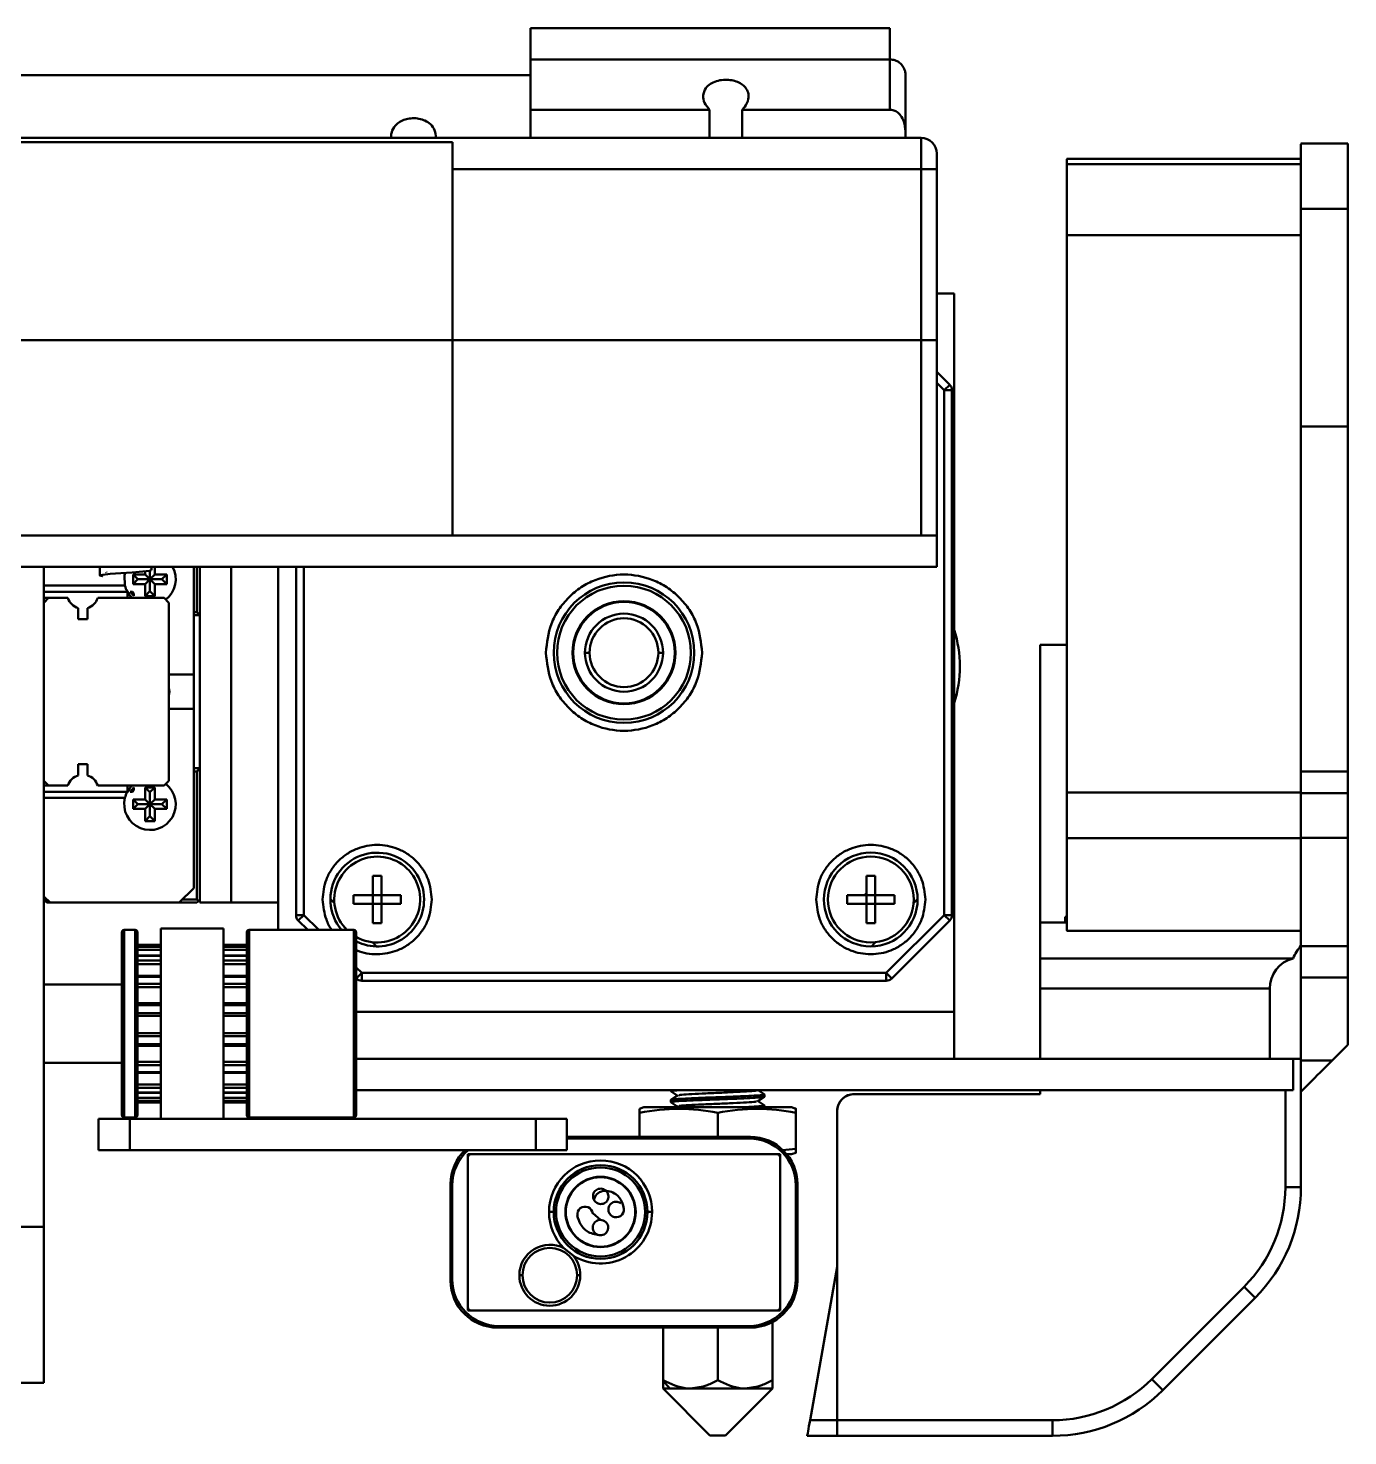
# Model space of a CAD drawing. Header units: millimetres. Extents: x -1615 to 4166, y 5 to 3174.
# Drawn here: x 4075.4 to 4159.9, y 1947.2 to 2037.3 of the extents above; entities that cross this region are included whole.
import ezdxf

# ---------------------------------------------------------------- set-up
doc = ezdxf.new("R2010")
doc.units = ezdxf.units.MM
doc.header["$LTSCALE"] = 0.25
doc.layers.add('Net dam', color=7, linetype='Continuous', lineweight=50)

msp = doc.modelspace()

# ---------------------------------------------------------------- linework, layer by layer
at = {"layer": 'Net dam'}
for p, q in [((4107.604, 2037.329), (4130.604, 2037.329)), ((4107.604, 2037.329), (4107.604, 2035.329)), ((4130.604, 2037.329), (4130.604, 2035.329)), ((4107.604, 2035.329), (4107.604, 2032.11)), ((4130.604, 2035.329), (4107.604, 2035.329)), ((4130.604, 2032.11), (4130.604, 2035.329)), ((4058.604, 2034.326), (4107.604, 2034.326)), ((4131.604, 2034.329), (4131.604, 2030.724)), ((4119.054, 2032.11), (4107.604, 2032.11)), ((4107.604, 2032.11), (4107.604, 2030.306)), ((4119.054, 2030.306), (4119.054, 2032.11)), ((4121.154, 2032.11), (4121.154, 2030.306)), ((4130.604, 2032.11), (4121.154, 2032.11)), ((4033.604, 2030.306), (4132.604, 2030.306)), ((4131.604, 2030.724), (4131.604, 2030.306)), ((4132.604, 2028.306), (4132.604, 2030.306)), ((4102.604, 2030.038), (4063.604, 2030.038)), ((4102.604, 2028.306), (4102.604, 2030.038)), ((4133.604, 2029.306), (4133.604, 2028.306)), ((4159.924, 2029.954), (4156.924, 2029.954)), ((4132.604, 2028.306), (4102.604, 2028.306)), ((4102.604, 2017.354), (4102.604, 2028.306)), ((4132.604, 2017.354), (4132.604, 2028.306)), ((4132.604, 2028.306), (4133.604, 2028.306)), ((4133.604, 2028.306), (4133.604, 2017.354)), ((4156.924, 2028.954), (4141.924, 2028.954)), ((4156.926, 2028.624), (4141.926, 2028.624)), ((4141.924, 2026.007), (4141.925, 2026.007)), ((4156.926, 2025.755), (4159.925, 2025.755)), ((4159.925, 2011.833), (4159.925, 2025.755)), ((4156.926, 2024.075), (4141.926, 2024.075)), ((4133.604, 2020.354), (4134.73, 2020.354)), ((4134.73, 2020.354), (4134.73, 1974.354)), ((4102.604, 2017.354), (4063.604, 2017.354)), ((4102.604, 2017.354), (4132.604, 2017.354)), ((4102.604, 2004.854), (4102.604, 2017.354)), ((4132.604, 2017.354), (4133.604, 2017.354)), ((4132.604, 2004.854), (4132.604, 2017.354)), ((4133.604, 2017.354), (4133.604, 2004.854)), ((4134.433, 2014.5), (4133.604, 2015.33)), ((4134.08, 2014.147), (4133.604, 2014.623)), ((4134.08, 2014.147), (4134.433, 2014.5)), ((4134.58, 2014.147), (4134.08, 2014.147)), ((4134.08, 1980.561), (4134.08, 2014.147)), ((4134.58, 1980.561), (4134.58, 2014.147)), ((4156.927, 2011.833), (4159.925, 2011.833)), ((4063.604, 2004.854), (4102.604, 2004.854)), ((4132.604, 2004.854), (4102.604, 2004.854)), ((4133.604, 2004.854), (4132.604, 2004.854)), ((4133.604, 2002.854), (4133.604, 2004.854)), ((4141.924, 2003.754), (4141.924, 1998.754)), ((4133.604, 2002.854), (4032.604, 2002.854)), ((4076.43, 1960.607), (4076.43, 2002.854)), ((4080.025, 2002.854), (4080.025, 2002.292)), ((4080.025, 2002.292), (4080.025, 2002.29)), ((4080.432, 2002.53), (4080.445, 2002.48)), ((4082.155, 2001.749), (4082.155, 2002.359)), ((4082.155, 2002.359), (4082.459, 2002.054)), ((4082.925, 2002.359), (4082.925, 2002.576)), ((4082.925, 2002.359), (4083.23, 2002.054)), ((4083.2, 2002.854), (4083.23, 2002.824)), ((4083.259, 2002.854), (4083.23, 2002.824)), ((4083.23, 2002.611), (4083.23, 2002.054)), ((4083.535, 2002.359), (4083.23, 2002.054)), ((4083.324, 2002.641), (4083.324, 2002.854)), ((4083.535, 2002.854), (4083.535, 2002.359)), ((4084.305, 2002.359), (4084, 2002.054)), ((4084.305, 2002.359), (4084.305, 2001.749)), ((4086.03, 2002.854), (4086.03, 1995.947)), ((4086.23, 2002.854), (4086.23, 1999.954)), ((4086.43, 1981.354), (4086.43, 2002.854)), ((4088.43, 1981.354), (4088.43, 2002.854)), ((4091.43, 1981.354), (4091.43, 2002.854)), ((4092.58, 2002.854), (4092.58, 1980.561)), ((4093.08, 2002.854), (4093.08, 1980.561)), ((4081.629, 2001.654), (4076.43, 2001.654)), ((4076.43, 2001.254), (4081.787, 2001.254)), ((4081.787, 2001.254), (4081.787, 2000.854)), ((4081.968, 2001.254), (4082.102, 2001.254)), ((4082.187, 2000.984), (4081.968, 2001.254)), ((4082.102, 2001.254), (4082.187, 2001.146)), ((4082.155, 2001.749), (4082.459, 2002.054)), ((4082.459, 2002.054), (4083.23, 2002.054)), ((4082.925, 2001.749), (4083.23, 2002.054)), ((4082.925, 2000.979), (4082.925, 2001.749)), ((4082.925, 2000.979), (4083.23, 2001.284)), ((4083.23, 2001.284), (4083.23, 2002.054)), ((4083.535, 2001.749), (4083.23, 2002.054)), ((4083.23, 2002.054), (4084, 2002.054)), ((4083.535, 2000.979), (4083.23, 2001.284)), ((4083.535, 2001.749), (4083.535, 2000.979)), ((4084, 2002.054), (4084.305, 2001.749)), ((4076.73, 2000.854), (4076.43, 2000.854)), ((4076.73, 2000.854), (4076.43, 2000.554)), ((4077.979, 2000.854), (4076.73, 2000.854)), ((4084.13, 2000.854), (4079.881, 2000.854)), ((4082.187, 2000.984), (4082.187, 2001.146)), ((4084.43, 2000.554), (4084.13, 2000.854)), ((4084.43, 1989.154), (4084.43, 2000.554)), ((4078.632, 1999.497), (4078.632, 2000.208)), ((4079.228, 1999.497), (4078.632, 1999.497)), ((4079.228, 2000.208), (4079.228, 1999.497)), ((4086.23, 1999.954), (4086.03, 1999.954)), ((4086.03, 1999.754), (4086.43, 1999.754)), ((4086.43, 1999.754), (4086.23, 1999.954)), ((4141.924, 1998.754), (4141.924, 1997.854)), ((4141.924, 1998.754), (4141.924, 1998.754)), ((4140.224, 1997.854), (4140.223, 1997.854)), ((4140.224, 1977.854), (4140.224, 1997.854)), ((4141.924, 1997.854), (4140.224, 1997.854)), ((4111.08, 1997.354), (4111.38, 1997.354)), ((4115.78, 1997.354), (4116.08, 1997.354)), ((4084.43, 1995.947), (4086.03, 1995.947)), ((4086.03, 1993.76), (4086.03, 1995.947)), ((4084.43, 1993.76), (4086.03, 1993.76)), ((4086.03, 1993.76), (4086.03, 1982.284)), ((4078.632, 1990.21), (4079.228, 1990.21)), ((4078.632, 1989.499), (4078.632, 1990.21)), ((4079.228, 1990.21), (4079.228, 1989.499)), ((4086.03, 1989.954), (4086.43, 1989.954)), ((4086.03, 1989.754), (4086.23, 1989.754)), ((4086.43, 1989.954), (4086.23, 1989.754)), ((4086.23, 1989.754), (4086.23, 1981.554)), ((4156.927, 1989.754), (4159.927, 1989.754)), ((4076.43, 1989.154), (4076.73, 1988.854)), ((4076.43, 1988.854), (4076.73, 1988.854)), ((4077.979, 1988.854), (4076.73, 1988.854)), ((4084.13, 1988.854), (4079.881, 1988.854)), ((4081.787, 1988.854), (4081.787, 1988.454)), ((4081.968, 1988.454), (4082.187, 1988.724)), ((4082.187, 1988.562), (4082.187, 1988.724)), ((4082.925, 1987.959), (4082.925, 1988.729)), ((4082.925, 1988.729), (4083.23, 1988.424)), ((4083.535, 1988.729), (4083.23, 1988.424)), ((4083.535, 1988.729), (4083.535, 1987.959)), ((4084.13, 1988.854), (4084.43, 1989.154)), ((4081.787, 1988.454), (4076.43, 1988.454)), ((4076.43, 1988.054), (4081.629, 1988.054)), ((4081.968, 1988.454), (4082.102, 1988.454)), ((4082.187, 1988.562), (4082.102, 1988.454)), ((4082.155, 1987.349), (4082.155, 1987.959)), ((4082.155, 1987.959), (4082.459, 1987.654)), ((4083.23, 1987.654), (4082.925, 1987.959)), ((4083.23, 1988.424), (4083.23, 1987.654)), ((4083.535, 1987.959), (4083.23, 1987.654)), ((4084.305, 1987.959), (4084, 1987.654)), ((4084.305, 1987.959), (4084.305, 1987.349)), ((4140.223, 1987.854), (4140.223, 1971.354)), ((4141.927, 1988.414), (4156.927, 1988.414)), ((4159.927, 1988.366), (4156.927, 1988.366)), ((4156.927, 1988.098), (4156.927, 1985.499)), ((4159.927, 1985.499), (4159.927, 1988.366)), ((4082.155, 1987.349), (4082.459, 1987.654)), ((4082.459, 1987.654), (4083.23, 1987.654)), ((4082.925, 1987.349), (4083.23, 1987.654)), ((4082.925, 1986.579), (4082.925, 1987.349)), ((4082.925, 1986.579), (4083.23, 1986.884)), ((4084, 1987.654), (4083.23, 1987.654)), ((4083.23, 1986.884), (4083.23, 1987.654)), ((4083.535, 1987.349), (4083.23, 1987.654)), ((4083.535, 1986.579), (4083.23, 1986.884)), ((4083.535, 1987.349), (4083.535, 1986.579)), ((4084.305, 1987.349), (4084, 1987.654)), ((4156.927, 1985.484), (4141.927, 1985.484)), ((4159.927, 1985.499), (4156.927, 1985.499)), ((4097.505, 1983.071), (4097.505, 1981.829)), ((4098.055, 1983.071), (4097.505, 1983.071)), ((4098.055, 1983.071), (4098.055, 1982.057)), ((4129.105, 1983.071), (4129.105, 1981.829)), ((4129.655, 1983.071), (4129.105, 1983.071)), ((4129.655, 1983.071), (4129.655, 1982.057)), ((4076.43, 1981.754), (4076.83, 1981.354)), ((4076.63, 1981.554), (4076.43, 1981.554)), ((4076.43, 1981.554), (4076.63, 1981.354)), ((4076.63, 1981.354), (4076.63, 1981.554)), ((4086.03, 1982.284), (4085.099, 1981.354)), ((4086.23, 1981.554), (4085.299, 1981.554)), ((4086.23, 1981.554), (4086.33, 1981.454)), ((4086.23, 1981.354), (4086.33, 1981.454)), ((4086.33, 1981.454), (4086.43, 1981.554)), ((4094.78, 1981.579), (4095.04, 1981.312)), ((4097.505, 1981.829), (4096.262, 1981.829)), ((4096.262, 1981.829), (4096.262, 1981.279)), ((4097.505, 1981.279), (4097.505, 1981.829)), ((4097.505, 1981.829), (4098.055, 1981.829)), ((4098.055, 1982.057), (4098.055, 1981.829)), ((4099.297, 1981.829), (4098.055, 1981.829)), ((4098.055, 1981.829), (4098.055, 1981.279)), ((4099.297, 1981.279), (4099.297, 1981.829)), ((4129.105, 1981.829), (4127.862, 1981.829)), ((4127.862, 1981.829), (4127.862, 1981.279)), ((4128.97, 1981.829), (4129.105, 1981.964)), ((4129.105, 1981.279), (4129.105, 1981.829)), ((4129.105, 1981.829), (4129.655, 1981.829)), ((4129.655, 1982.057), (4129.655, 1981.829)), ((4130.897, 1981.829), (4129.655, 1981.829)), ((4129.655, 1981.829), (4129.655, 1981.279)), ((4130.897, 1981.279), (4130.897, 1981.829)), ((4132.119, 1981.312), (4132.38, 1981.579)), ((4141.926, 1982.302), (4141.926, 1982.302)), ((4076.83, 1981.354), (4076.63, 1981.354)), ((4085.099, 1981.354), (4076.83, 1981.354)), ((4086.23, 1981.354), (4085.099, 1981.354)), ((4088.43, 1981.354), (4086.43, 1981.354)), ((4091.43, 1981.354), (4088.43, 1981.354)), ((4091.43, 1979.607), (4091.43, 1981.354)), ((4092.58, 1980.561), (4093.08, 1980.561)), ((4093.08, 1980.561), (4092.726, 1980.207)), ((4093.08, 1980.561), (4094.034, 1979.607)), ((4097.505, 1981.279), (4096.262, 1981.279)), ((4097.505, 1981.279), (4097.505, 1981.05)), ((4098.055, 1981.279), (4097.505, 1981.279)), ((4097.505, 1980.036), (4097.505, 1981.05)), ((4098.055, 1981.279), (4098.055, 1980.036)), ((4099.297, 1981.279), (4098.055, 1981.279)), ((4129.105, 1981.279), (4127.862, 1981.279)), ((4129.105, 1981.279), (4129.105, 1981.05)), ((4129.655, 1981.279), (4129.105, 1981.279)), ((4129.105, 1980.036), (4129.105, 1981.05)), ((4129.655, 1981.279), (4129.655, 1980.036)), ((4130.897, 1981.279), (4129.655, 1981.279)), ((4130.373, 1976.854), (4134.08, 1980.561)), ((4134.08, 1980.561), (4134.58, 1980.561)), ((4134.433, 1980.207), (4134.08, 1980.561)), ((4082.28, 1979.607), (4081.58, 1979.607)), ((4081.58, 1979.607), (4081.58, 1967.607)), ((4082.28, 1967.607), (4082.28, 1979.607)), ((4083.93, 1979.699), (4087.93, 1979.699)), ((4083.93, 1967.515), (4083.93, 1979.699)), ((4087.93, 1967.515), (4087.93, 1979.699)), ((4096.28, 1979.607), (4089.58, 1979.607)), ((4089.58, 1979.607), (4089.58, 1971.245)), ((4092.726, 1980.207), (4093.327, 1979.607)), ((4096.28, 1971.245), (4096.28, 1979.607)), ((4097.505, 1980.036), (4098.055, 1980.036)), ((4129.105, 1980.036), (4129.655, 1980.036)), ((4130.726, 1976.5), (4134.433, 1980.207)), ((4141.927, 1980.091), (4140.226, 1980.091)), ((4141.824, 1980.091), (4141.824, 1980.454)), ((4141.824, 1980.454), (4141.924, 1980.454)), ((4141.924, 1980.454), (4141.924, 1980.091)), ((4081.43, 1967.757), (4081.43, 1979.457)), ((4082.43, 1979.457), (4082.43, 1967.757)), ((4089.43, 1971.304), (4089.43, 1979.457)), ((4096.43, 1979.457), (4096.43, 1971.304)), ((4097.469, 1978.821), (4097.73, 1978.554)), ((4129.43, 1978.554), (4129.69, 1978.821)), ((4141.927, 1979.557), (4156.927, 1979.557)), ((4083.93, 1978.66), (4082.43, 1978.66)), ((4083.93, 1978.656), (4082.43, 1978.656)), ((4083.93, 1978.639), (4082.43, 1978.639)), ((4082.43, 1978.637), (4083.93, 1978.637)), ((4082.43, 1978.527), (4083.93, 1978.527)), ((4082.43, 1978.325), (4083.93, 1978.325)), ((4083.93, 1977.973), (4082.43, 1977.973)), ((4082.43, 1977.951), (4083.93, 1977.951)), ((4089.43, 1978.66), (4087.93, 1978.66)), ((4089.43, 1978.656), (4087.93, 1978.656)), ((4089.43, 1978.639), (4087.93, 1978.639)), ((4087.93, 1978.637), (4089.43, 1978.637)), ((4087.93, 1978.527), (4089.43, 1978.527)), ((4087.93, 1978.325), (4089.43, 1978.325)), ((4089.43, 1977.973), (4087.93, 1977.973)), ((4087.93, 1977.951), (4089.43, 1977.951)), ((4140.226, 1977.854), (4140.224, 1977.854)), ((4156.926, 1978.603), (4156.926, 1971.354)), ((4156.927, 1978.557), (4156.927, 1978.557)), ((4159.927, 1978.557), (4156.927, 1978.557)), ((4082.43, 1977.651), (4083.93, 1977.651)), ((4082.43, 1977.426), (4083.93, 1977.426)), ((4087.93, 1977.651), (4089.43, 1977.651)), ((4087.93, 1977.426), (4089.43, 1977.426)), ((4096.43, 1977.211), (4096.787, 1976.854)), ((4140.226, 1977.788), (4156.417, 1977.788)), ((4081.43, 1976.107), (4076.43, 1976.107)), ((4083.93, 1976.666), (4082.43, 1976.666)), ((4082.43, 1976.604), (4083.93, 1976.604)), ((4082.43, 1976.159), (4083.93, 1976.159)), ((4089.43, 1976.666), (4087.93, 1976.666)), ((4087.93, 1976.604), (4089.43, 1976.604)), ((4087.93, 1976.159), (4089.43, 1976.159)), ((4096.43, 1976.504), (4096.433, 1976.5)), ((4096.433, 1976.5), (4096.787, 1976.854)), ((4096.787, 1976.854), (4096.787, 1976.354)), ((4096.787, 1976.854), (4130.373, 1976.854)), ((4096.787, 1976.354), (4130.373, 1976.354)), ((4130.373, 1976.354), (4130.373, 1976.854)), ((4130.373, 1976.854), (4130.726, 1976.5)), ((4156.926, 1976.557), (4156.926, 1971.254)), ((4159.926, 1976.557), (4156.926, 1976.557)), ((4159.926, 1972.254), (4159.926, 1976.557)), ((4082.43, 1975.945), (4083.93, 1975.945)), ((4087.93, 1975.945), (4089.43, 1975.945)), ((4140.226, 1975.854), (4154.926, 1975.854)), ((4140.226, 1971.354), (4140.226, 1975.854)), ((4154.926, 1971.354), (4154.926, 1975.854)), ((4083.93, 1974.915), (4082.43, 1974.915)), ((4082.43, 1974.8), (4083.93, 1974.8)), ((4082.43, 1974.278), (4083.93, 1974.278)), ((4089.43, 1974.915), (4087.93, 1974.915)), ((4087.93, 1974.8), (4089.43, 1974.8)), ((4087.93, 1974.278), (4089.43, 1974.278)), ((4134.73, 1974.354), (4096.43, 1974.354)), ((4134.73, 1974.354), (4134.73, 1971.354)), ((4082.43, 1974.108), (4083.93, 1974.108)), ((4087.93, 1974.108), (4089.43, 1974.108)), ((4082.43, 1972.989), (4083.93, 1972.989)), ((4082.43, 1972.815), (4083.93, 1972.815)), ((4087.93, 1972.989), (4089.43, 1972.989)), ((4087.93, 1972.815), (4089.43, 1972.815)), ((4082.43, 1972.295), (4083.93, 1972.295)), ((4082.43, 1972.184), (4083.93, 1972.184)), ((4087.93, 1972.295), (4089.43, 1972.295)), ((4087.93, 1972.184), (4089.43, 1972.184)), ((4159.926, 1972.254), (4158.926, 1971.254)), ((4076.43, 1971.107), (4081.43, 1971.107)), ((4082.43, 1971.166), (4083.93, 1971.166)), ((4082.43, 1970.951), (4083.93, 1970.951)), ((4087.93, 1971.166), (4089.43, 1971.166)), ((4087.93, 1970.951), (4089.43, 1970.951)), ((4089.43, 1967.757), (4089.43, 1971.304)), ((4089.58, 1971.245), (4089.58, 1967.607)), ((4096.28, 1967.607), (4096.28, 1971.245)), ((4096.43, 1971.354), (4156.43, 1971.354)), ((4096.43, 1971.304), (4096.43, 1967.757)), ((4156.43, 1971.354), (4156.43, 1969.354)), ((4156.926, 1971.354), (4156.43, 1971.354)), ((4156.924, 1971.354), (4156.924, 1963.136)), ((4158.926, 1971.254), (4156.926, 1971.254)), ((4082.43, 1970.512), (4083.93, 1970.512)), ((4082.43, 1970.453), (4083.93, 1970.453)), ((4082.43, 1969.715), (4083.93, 1969.715)), ((4087.93, 1970.512), (4089.43, 1970.512)), ((4087.93, 1970.453), (4089.43, 1970.453)), ((4087.93, 1969.715), (4089.43, 1969.715)), ((4082.43, 1969.49), (4083.93, 1969.49)), ((4082.43, 1969.2), (4083.93, 1969.2)), ((4082.43, 1969.18), (4083.93, 1969.18)), ((4082.43, 1968.856), (4083.93, 1968.856)), ((4087.93, 1969.49), (4089.43, 1969.49)), ((4087.93, 1969.2), (4089.43, 1969.2)), ((4087.93, 1969.18), (4089.43, 1969.18)), ((4087.93, 1968.856), (4089.43, 1968.856)), ((4096.43, 1969.354), (4156.43, 1969.354)), ((4116.58, 1969.354), (4116.58, 1969.284)), ((4116.652, 1969.259), (4116.58, 1969.284)), ((4116.98, 1969.004), (4116.58, 1969.284)), ((4116.58, 1968.724), (4116.98, 1969.004)), ((4117.043, 1969.028), (4116.648, 1968.746)), ((4122.116, 1969.329), (4122.151, 1969.354)), ((4122.116, 1968.629), (4122.511, 1968.911)), ((4122.18, 1969.354), (4122.58, 1969.074)), ((4122.18, 1968.654), (4122.58, 1968.934)), ((4122.58, 1968.934), (4122.58, 1969.074)), ((4128.333, 1969.105), (4128.334, 1969.105)), ((4128.334, 1969.105), (4140.224, 1969.105)), ((4140.223, 1969.354), (4140.223, 1969.105)), ((4140.224, 1969.105), (4140.224, 1969.354)), ((4155.924, 1963.136), (4155.924, 1969.354)), ((4156.926, 1969.254), (4156.924, 1969.254)), ((4082.43, 1968.657), (4083.93, 1968.657)), ((4082.43, 1968.559), (4083.93, 1968.559)), ((4082.43, 1968.558), (4083.93, 1968.558)), ((4082.43, 1968.554), (4083.93, 1968.554)), ((4082.43, 1968.553), (4083.93, 1968.553)), ((4087.93, 1968.657), (4089.43, 1968.657)), ((4087.93, 1968.559), (4089.43, 1968.559)), ((4087.93, 1968.558), (4089.43, 1968.558)), ((4087.93, 1968.554), (4089.43, 1968.554)), ((4087.93, 1968.553), (4089.43, 1968.553)), ((4114.858, 1968.254), (4114.58, 1968.163)), ((4114.58, 1967.91), (4114.58, 1966.354)), ((4114.858, 1968.254), (4119.58, 1968.254)), ((4116.58, 1968.724), (4116.58, 1968.584)), ((4116.652, 1968.559), (4116.58, 1968.584)), ((4116.58, 1968.584), (4116.98, 1968.304)), ((4116.98, 1968.304), (4116.908, 1968.254)), ((4117.043, 1968.328), (4116.939, 1968.254)), ((4119.58, 1968.254), (4124.302, 1968.254)), ((4119.58, 1966.354), (4119.58, 1967.91)), ((4122.58, 1968.374), (4122.18, 1968.654)), ((4122.58, 1968.254), (4122.58, 1968.374)), ((4124.58, 1968.163), (4124.302, 1968.254)), ((4124.58, 1965.598), (4124.58, 1967.91)), ((4127.224, 1967.995), (4127.223, 1967.995)), ((4127.223, 1967.995), (4127.223, 1958.046)), ((4127.224, 1958.046), (4127.224, 1967.995)), ((4079.93, 1965.515), (4079.93, 1967.515)), ((4079.93, 1967.515), (4081.93, 1967.515)), ((4081.58, 1967.607), (4082.28, 1967.607)), ((4081.93, 1967.515), (4081.93, 1965.515)), ((4083.93, 1967.515), (4081.93, 1967.515)), ((4083.93, 1967.515), (4087.93, 1967.515)), ((4107.93, 1967.515), (4087.93, 1967.515)), ((4089.58, 1967.607), (4096.28, 1967.607)), ((4107.93, 1965.515), (4107.93, 1967.515)), ((4107.93, 1967.515), (4109.93, 1967.515)), ((4109.93, 1967.515), (4109.93, 1965.515)), ((4121.68, 1966.354), (4109.93, 1966.354)), ((4121.58, 1966.254), (4109.93, 1966.254)), ((4081.93, 1965.515), (4079.93, 1965.515)), ((4107.93, 1965.515), (4081.93, 1965.515)), ((4103.58, 1965.254), (4103.58, 1955.254)), ((4123.58, 1965.254), (4103.58, 1965.254)), ((4103.78, 1965.254), (4123.38, 1965.254)), ((4109.93, 1965.515), (4107.93, 1965.515)), ((4123.58, 1965.254), (4123.58, 1955.254)), ((4124.58, 1965.598), (4123.733, 1965.511)), ((4124.001, 1965.254), (4124.302, 1965.254)), ((4124.302, 1965.254), (4124.58, 1965.345)), ((4103.58, 1955.454), (4103.58, 1965.054)), ((4123.58, 1965.054), (4123.58, 1955.454)), ((4102.48, 1957.154), (4102.48, 1963.354)), ((4102.58, 1963.254), (4102.58, 1957.254)), ((4124.58, 1957.254), (4124.58, 1963.254)), ((4124.68, 1963.354), (4124.68, 1957.154)), ((4155.924, 1963.136), (4156.924, 1963.136)), ((4108.78, 1961.554), (4109.08, 1961.554)), ((4112.071, 1961.048), (4111.581, 1961.474)), ((4115.08, 1961.554), (4115.38, 1961.554)), ((4074.43, 1960.607), (4076.43, 1960.607)), ((4076.43, 1950.607), (4076.43, 1960.607)), ((4110.319, 1958.763), (4109.737, 1959.23)), ((4125.491, 1948.224), (4127.223, 1958.046)), ((4125.492, 1948.224), (4127.224, 1958.046)), ((4127.224, 1958.046), (4127.223, 1958.046)), ((4127.224, 1948.224), (4127.224, 1958.046)), ((4106.88, 1957.504), (4107.08, 1957.504)), ((4110.58, 1957.504), (4110.78, 1957.504)), ((4147.376, 1950.86), (4153.288, 1956.772)), ((4153.288, 1956.772), (4153.995, 1956.065)), ((4153.995, 1956.065), (4148.083, 1950.153)), ((4103.58, 1955.254), (4123.58, 1955.254)), ((4103.78, 1955.254), (4123.38, 1955.254)), ((4123.08, 1950.795), (4123.08, 1954.5)), ((4121.68, 1954.154), (4105.48, 1954.154)), ((4105.58, 1954.254), (4121.58, 1954.254)), ((4116.08, 1950.795), (4116.08, 1954.154)), ((4119.58, 1950.795), (4119.58, 1954.154)), ((4116.08, 1950.795), (4116.08, 1950.742)), ((4147.376, 1950.86), (4148.083, 1950.153)), ((4074.43, 1950.607), (4076.43, 1950.607)), ((4116.508, 1950.254), (4116.08, 1950.742)), ((4116.08, 1950.254), (4119.08, 1947.254)), ((4116.08, 1950.254), (4116.508, 1950.254)), ((4116.508, 1950.254), (4117.83, 1950.254)), ((4117.83, 1950.254), (4121.33, 1950.254)), ((4120.08, 1947.254), (4123.08, 1950.254)), ((4121.33, 1950.254), (4123.08, 1950.254)), ((4125.492, 1948.224), (4127.224, 1948.224)), ((4127.224, 1948.224), (4141.012, 1948.224)), ((4141.012, 1948.224), (4141.012, 1947.224)), ((4119.08, 1947.254), (4119.58, 1947.254)), ((4119.58, 1947.254), (4120.08, 1947.254)), ((4125.316, 1947.224), (4125.315, 1947.224)), ((4125.316, 1947.224), (4127.224, 1947.224)), ((4141.012, 1947.224), (4127.224, 1947.224))]:
    msp.add_line(p, q, dxfattribs=at)
at = {"layer": 'Net dam', "flags": 128}
for points in [[(4156.924, 2028.954), (4156.924, 2029.575), (4156.924, 2029.911), (4156.924, 2029.911), (4156.924, 2029.575), (4156.925, 2028.928), (4156.925, 2028.624)], [(4159.925, 2025.755), (4159.925, 2026.938), (4159.925, 2028.025), (4159.925, 2028.928), (4159.924, 2029.575), (4159.924, 2029.911), (4159.924, 2029.954)], [(4141.924, 2026.007), (4141.924, 2027.077), (4141.924, 2027.989), (4141.924, 2028.635), (4141.924, 2028.937), (4141.924, 2028.86), (4141.924, 2028.413), (4141.924, 2027.649), (4141.924, 2026.659), (4141.924, 2025.561), (4141.924, 2024.486), (4141.924, 2023.563), (4141.924, 2022.9), (4141.924, 2022.578)], [(4141.926, 2024.075), (4141.926, 2025.642), (4141.926, 2026.897), (4141.926, 2027.82), (4141.926, 2028.397), (4141.926, 2028.621), (4141.925, 2028.489), (4141.925, 2028.001), (4141.925, 2027.165), (4141.925, 2025.994), (4141.925, 2024.505)], [(4156.924, 2028.624), (4156.924, 2028.635), (4156.924, 2028.937), (4156.924, 2028.954)], [(4156.926, 2024.075), (4156.926, 2025.642), (4156.926, 2026.897), (4156.926, 2027.82), (4156.926, 2028.397), (4156.926, 2028.621), (4156.926, 2028.624)], [(4141.924, 2028.004), (4141.924, 2027.833), (4141.924, 2027.345), (4141.924, 2026.615), (4141.924, 2025.754), (4141.924, 2024.893), (4141.924, 2024.163), (4141.924, 2023.675), (4141.924, 2023.504), (4141.924, 2023.675), (4141.924, 2024.163), (4141.924, 2024.893), (4141.924, 2025.754), (4141.924, 2026.615), (4141.924, 2027.345), (4141.924, 2027.833), (4141.924, 2028.004)], [(4141.925, 2024.505), (4141.925, 2024.274), (4141.925, 2024.171), (4141.925, 2024.202), (4141.925, 2024.365), (4141.925, 2024.65), (4141.924, 2025.037), (4141.924, 2025.5), (4141.924, 2026.007)], [(4141.927, 1988.414), (4141.927, 1990.97), (4141.927, 1993.721), (4141.927, 1996.625), (4141.927, 1999.639), (4141.927, 2002.715), (4141.927, 2005.808), (4141.927, 2008.869), (4141.927, 2011.851), (4141.927, 2014.71), (4141.927, 2017.401), (4141.927, 2019.884), (4141.927, 2022.12), (4141.926, 2024.075)], [(4156.927, 1988.414), (4156.927, 1990.97), (4156.927, 1993.721), (4156.927, 1996.625), (4156.927, 1999.639), (4156.927, 2002.715), (4156.927, 2005.808), (4156.927, 2008.869), (4156.927, 2011.851), (4156.927, 2014.71), (4156.927, 2017.401), (4156.927, 2019.884), (4156.927, 2022.12), (4156.926, 2024.075)], [(4141.924, 2022.578), (4141.924, 2022.446), (4141.924, 2022.187), (4141.924, 2021.817), (4141.924, 2021.363), (4141.924, 2020.856), (4141.924, 2020.331), (4141.924, 2019.824), (4141.924, 2019.37)], [(4141.924, 2019.37), (4141.924, 2017.661), (4141.924, 2015.854), (4141.924, 2013.963), (4141.924, 2012.002), (4141.924, 2009.985), (4141.924, 2007.928), (4141.924, 2005.846), (4141.924, 2003.754)], [(4159.925, 2011.833), (4159.925, 2009.54), (4159.925, 2007.162), (4159.925, 2004.751), (4159.925, 2002.363), (4159.925, 2000.053), (4159.925, 1997.871), (4159.925, 1995.869), (4159.925, 1994.091), (4159.925, 1992.578), (4159.925, 1991.364), (4159.925, 1990.476), (4159.925, 1989.935), (4159.926, 1989.754)], [(4083.305, 2002.642), (4083.193, 2002.596), (4082.764, 2002.548), (4082.094, 2002.494), (4081.364, 2002.446), (4080.673, 2002.393), (4080.202, 2002.344), (4080.025, 2002.292), (4080.188, 2002.241), (4080.188, 2002.241)], [(4081.633, 2002.471), (4081.6, 2002.314), (4081.629, 2001.654)], [(4140.223, 1997.854), (4140.223, 1997.662), (4140.223, 1997.093), (4140.223, 1996.168), (4140.223, 1994.925), (4140.223, 1993.409), (4140.223, 1991.681), (4140.223, 1989.805), (4140.223, 1987.854)], [(4084.43, 1994.585), (4084.48, 1994.854), (4084.43, 1995.123)], [(4159.927, 1989.754), (4159.927, 1989.731), (4159.927, 1989.662), (4159.927, 1989.548), (4159.927, 1989.39), (4159.927, 1989.191), (4159.927, 1988.952), (4159.927, 1988.675), (4159.927, 1988.366)], [(4141.927, 1985.484), (4141.927, 1985.739), (4141.927, 1986.059), (4141.927, 1986.428), (4141.927, 1986.83), (4141.927, 1987.248), (4141.927, 1987.664), (4141.927, 1988.058), (4141.927, 1988.414)], [(4156.927, 1988.414), (4156.927, 1988.058), (4156.927, 1987.664), (4156.927, 1987.248), (4156.927, 1986.83), (4156.927, 1986.428), (4156.927, 1986.059), (4156.927, 1985.739), (4156.927, 1985.484)], [(4141.926, 1981.421), (4141.927, 1980.53), (4141.927, 1979.892), (4141.927, 1979.581), (4141.927, 1979.631), (4141.927, 1980.038), (4141.927, 1980.755), (4141.927, 1981.699), (4141.927, 1982.765), (4141.927, 1983.829), (4141.927, 1984.771), (4141.927, 1985.484)], [(4156.927, 1985.499), (4156.927, 1984.493), (4156.927, 1983.347), (4156.927, 1982.153), (4156.927, 1981.007), (4156.927, 1980.003), (4156.927, 1979.222), (4156.927, 1978.727), (4156.927, 1978.557)], [(4156.927, 1979.557), (4156.927, 1979.631), (4156.927, 1980.038), (4156.927, 1980.755), (4156.927, 1981.699), (4156.927, 1982.765), (4156.927, 1983.829), (4156.927, 1984.771), (4156.927, 1985.484)], [(4159.927, 1978.557), (4159.927, 1978.727), (4159.927, 1979.222), (4159.927, 1980.003), (4159.927, 1981.007), (4159.927, 1982.153), (4159.927, 1983.347), (4159.927, 1984.493), (4159.927, 1985.499)], [(4141.927, 1985.007), (4141.927, 1984.835), (4141.927, 1984.348), (4141.927, 1983.618), (4141.927, 1982.757), (4141.927, 1981.896), (4141.927, 1981.166), (4141.927, 1980.678), (4141.927, 1980.507), (4141.927, 1980.678), (4141.927, 1981.166), (4141.927, 1981.896), (4141.927, 1982.757), (4141.927, 1983.618), (4141.927, 1984.348), (4141.927, 1984.835), (4141.927, 1985.007)], [(4141.926, 1982.302), (4141.926, 1982.479), (4141.926, 1982.572), (4141.926, 1982.578), (4141.926, 1982.497), (4141.926, 1982.332), (4141.926, 1982.09), (4141.926, 1981.782), (4141.926, 1981.421)], [(4141.926, 1980.091), (4141.926, 1980.247), (4141.926, 1980.84), (4141.926, 1981.526), (4141.926, 1982.302)], [(4140.226, 1977.854), (4140.226, 1978.78), (4140.226, 1979.496), (4140.226, 1979.945), (4140.226, 1980.091), (4140.226, 1979.924), (4140.226, 1979.457), (4140.226, 1978.726), (4140.226, 1977.788)], [(4156.926, 1979.557), (4156.926, 1979.337), (4156.926, 1978.603)], [(4140.226, 1978.504), (4140.226, 1978.397), (4140.226, 1978.094), (4140.226, 1977.64), (4140.226, 1977.104), (4140.226, 1976.568), (4140.226, 1976.114), (4140.226, 1975.81), (4140.226, 1975.704), (4140.226, 1975.81), (4140.226, 1976.114), (4140.226, 1976.568), (4140.226, 1977.104), (4140.226, 1977.64), (4140.226, 1978.094), (4140.226, 1978.397), (4140.226, 1978.504)], [(4156.926, 1976.557), (4156.926, 1976.947), (4156.926, 1977.322), (4156.927, 1977.668), (4156.927, 1977.971), (4156.927, 1978.22), (4156.927, 1978.405), (4156.927, 1978.518), (4156.927, 1978.557)], [(4159.927, 1978.557), (4159.927, 1978.518), (4159.927, 1978.405), (4159.927, 1978.22), (4159.927, 1977.971), (4159.927, 1977.668), (4159.926, 1977.322), (4159.926, 1976.947), (4159.926, 1976.557)], [(4140.226, 1975.854), (4140.226, 1976.181), (4140.226, 1976.499), (4140.226, 1976.799), (4140.226, 1977.075), (4140.226, 1977.317), (4140.226, 1977.52), (4140.226, 1977.679), (4140.226, 1977.788)], [(4156.926, 1971.254), (4156.926, 1970.864), (4156.926, 1970.488), (4156.926, 1970.143), (4156.926, 1969.84), (4156.926, 1969.591), (4156.926, 1969.406), (4156.926, 1969.292), (4156.926, 1969.254)]]:
    msp.add_lwpolyline(points, dxfattribs=at)
at = {"layer": 'Net dam'}
for centre, radius in [((4113.58, 1997.354), 4.5), ((4113.58, 1997.354), 4.286), ((4113.58, 1997.354), 3.3), ((4113.58, 1997.354), 3.25), ((4113.58, 1997.354), 2.5), ((4129.38, 1981.554), 3), ((4129.38, 1981.554), 2.75), ((4112.08, 1961.554), 2.85), ((4112.08, 1961.554), 2.25), ((4112.08, 1961.554), 2.225)]:
    msp.add_circle(centre, radius, dxfattribs=at)
for centre, radius, start, end in [((4132.604, 2029.306), 1, 0, 90), ((4134.08, 2014.147), 0.5, 22.5, 45), ((4134.08, 2014.147), 0.5, 0, 22.5), ((4083.23, 2002.054), 1.65, 307.61333, 29.00255), ((4083.23, 2002.054), 1.65, 194.02967, 209.00255), ((4083.23, 2002.054), 1.65, 209.00255, 226.65824), ((4078.93, 2001.163), 1, 198.00797, 252.65947), ((4078.93, 2001.163), 1, 287.34053, 341.99203), ((4113.58, 1997.354), 2.2, 0, 180), ((4127.08, 1996.475), 8, 342.98927, 17.01073), ((4113.58, 1997.354), 2.2, 180, 0), ((4078.93, 1988.545), 1, 107.34053, 161.99203), ((4078.93, 1988.545), 1, 18.00797, 72.65947), ((4083.23, 1987.654), 1.65, 165.97033, 52.38667), ((4083.23, 1987.654), 1.65, 133.34176, 150.99745), ((4083.23, 1987.654), 1.65, 150.99745, 165.97033), ((4097.78, 1981.554), 3, 0, 220.46373), ((4097.78, 1981.554), 2.75, 90, 225.06946), ((4097.78, 1981.554), 2.75, 240.59965, 90), ((4097.78, 1981.554), 3, 243.25632, 0), ((4093.08, 1980.561), 0.5, 180, 225), ((4134.08, 1980.561), 0.5, 315, 0), ((4081.58, 1979.457), 0.15, 90, 180), ((4082.28, 1979.457), 0.15, 360, 90), ((4089.58, 1979.457), 0.15, 90, 180), ((4096.28, 1979.457), 0.15, 360, 90), ((4096.787, 1976.854), 0.5, 225, 247.5), ((4096.787, 1976.854), 0.5, 247.5, 270), ((4130.373, 1976.854), 0.5, 270, 292.5), ((4130.373, 1976.854), 0.5, 292.5, 315), ((4128.333, 1967.995), 1.11, 90, 180.00361), ((4128.334, 1967.995), 1.11, 90, 180), ((4081.58, 1967.757), 0.15, 180, 270), ((4082.28, 1967.757), 0.15, 270, 0), ((4089.58, 1967.757), 0.15, 180, 270), ((4096.28, 1967.757), 0.15, 270, 0), ((4121.58, 1963.254), 3, 0, 90), ((4121.68, 1963.354), 3, 0, 90), ((4105.48, 1963.354), 3, 133.91522, 180), ((4105.58, 1963.254), 3, 131.08808, 180), ((4103.78, 1965.054), 0.2, 90, 180), ((4123.38, 1965.054), 0.2, 0, 90), ((4112.08, 1961.554), 3.3, 360, 180), ((4112.08, 1961.554), 3, 0, 180), ((4146.924, 1963.136), 9, 315, 0), ((4146.924, 1963.136), 10, 315, 0.00036), ((4111.089, 1961.399), 0.498, 5.97001, 189.43118), ((4113.08, 1961.71), 0.5, 180.0234, 6.10153), ((4112.08, 1961.554), 3.3, 180, 224.76049), ((4112.08, 1961.554), 3, 180, 0), ((4112.08, 1961.554), 3.3, 237.74758, 360), ((4108.83, 1957.504), 1.95, 62.28767, 180), ((4108.83, 1957.504), 1.75, 0, 180), ((4108.83, 1957.504), 1.95, 0, 40.2204), ((4105.48, 1957.154), 3, 180, 270), ((4105.58, 1957.254), 3, 180, 270), ((4108.83, 1957.504), 1.95, 180, 0), ((4108.83, 1957.504), 1.75, 180, 0), ((4121.58, 1957.254), 3, 270, 0), ((4121.68, 1957.154), 3, 270, 0), ((4103.78, 1955.454), 0.2, 180, 270), ((4123.38, 1955.454), 0.2, 270, 0), ((4141.012, 1957.224), 9, 270, 315), ((4141.012, 1957.224), 10, 270, 315)]:
    msp.add_arc(centre, radius, start, end, dxfattribs=at)
for centre, major_axis, ratio, start_param, end_param in [((4160.039, 1976.091), (0, 4), 0.999937, 0.891957, 1.132836), ((4156.926, 1975.854), (0, 2), 0.999937, 0.257468, 1.570796), ((4158.926, 1971.254), (2, 2), 0.000031, 3.141624, 4.71242), ((4125.491, 1948.224), (0.176, 1), 0.000061, 1.570807, 3.141603), ((4125.492, 1948.224), (0.176, 1), 0.000061, 3.141603, 4.7124), ((4127.224, 1948.224), (0, 1), 0.000063, 3.141593, 4.712389)]:
    msp.add_ellipse(centre, major_axis=major_axis, ratio=ratio, start_param=start_param, end_param=end_param, dxfattribs=at)
for points, knots in [([(4130.604, 2035.329), (4130.714, 2035.318), (4130.934, 2035.297), (4131.229, 2035.131), (4131.456, 2034.886), (4131.578, 2034.607), (4131.603, 2034.414), (4131.604, 2034.332), (4131.604, 2034.329)], [0, 0, 0, 0, 0.2077248, 0.4153687, 0.6253238, 0.8404175, 0.9940482, 1, 1, 1, 1]), ([(4119.054, 2032.11), (4118.934, 2032.255), (4118.697, 2032.543), (4118.617, 2033.032), (4118.755, 2033.456), (4119.084, 2033.766), (4119.483, 2033.95), (4119.931, 2034.033), (4120.377, 2034.02), (4120.772, 2033.929), (4121.114, 2033.766), (4121.387, 2033.521), (4121.558, 2033.184), (4121.565, 2032.755), (4121.402, 2032.374), (4121.208, 2032.168), (4121.154, 2032.11)], [0, 0, 0, 0, 0.093414, 0.185319, 0.287482, 0.359286, 0.419779, 0.480553, 0.534459, 0.586127, 0.640714, 0.702454, 0.775249, 0.862008, 0.96145, 1, 1, 1, 1]), ([(4131.604, 2030.724), (4131.585, 2030.938), (4131.553, 2031.299), (4131.326, 2031.725), (4131.072, 2031.972), (4130.824, 2032.093), (4130.668, 2032.105), (4130.604, 2032.11)], [0, 0, 0, 0, 0.339622, 0.572494, 0.751547, 0.897523, 1, 1, 1, 1]), ([(4101.554, 2030.306), (4101.536, 2030.474), (4101.502, 2030.789), (4101.231, 2031.166), (4100.87, 2031.412), (4100.462, 2031.545), (4100.042, 2031.577), (4099.642, 2031.518), (4099.289, 2031.382), (4098.955, 2031.142), (4098.702, 2030.777), (4098.67, 2030.465), (4098.654, 2030.306)], [0, 0, 0, 0, 0.137755, 0.25814, 0.353313, 0.433227, 0.51344, 0.586697, 0.661023, 0.744412, 0.869198, 1, 1, 1, 1]), ([(4082.155, 2002.359), (4082.302, 2002.359), (4082.538, 2002.359), (4082.82, 2002.359), (4082.925, 2002.359)], [0, 0, 0, 0, 0.629026, 1, 1, 1, 1]), ([(4083.535, 2002.359), (4083.712, 2002.359), (4083.994, 2002.359), (4084.221, 2002.359), (4084.305, 2002.359)], [0, 0, 0, 0, 0.629026, 1, 1, 1, 1]), ([(4108.58, 1997.354), (4108.647, 1997.983), (4108.749, 1998.95), (4109.373, 2000.115), (4110.018, 2000.915), (4110.819, 2001.564), (4111.983, 2002.168), (4113.58, 2002.475), (4115.176, 2002.168), (4116.34, 2001.564), (4117.141, 2000.915), (4117.787, 2000.115), (4118.41, 1998.95), (4118.513, 1997.983), (4118.58, 1997.354)], [0, 0, 0, 0, 0.119728, 0.18418, 0.25, 0.31582, 0.380272, 0.5, 0.619728, 0.68418, 0.75, 0.81582, 0.880272, 1, 1, 1, 1]), ([(4082.925, 2001.749), (4082.748, 2001.749), (4082.466, 2001.749), (4082.239, 2001.749), (4082.155, 2001.749)], [0, 0, 0, 0, 0.629026, 1, 1, 1, 1]), ([(4084.305, 2001.749), (4084.157, 2001.749), (4083.922, 2001.749), (4083.639, 2001.749), (4083.535, 2001.749)], [0, 0, 0, 0, 0.629026, 1, 1, 1, 1]), ([(4083.535, 2000.979), (4083.394, 2000.979), (4083.19, 2000.979), (4082.988, 2000.979), (4082.925, 2000.979)], [0, 0, 0, 0, 0.684621, 1, 1, 1, 1]), ([(4118.58, 1997.354), (4118.513, 1996.725), (4118.41, 1995.757), (4117.787, 1994.593), (4117.141, 1993.793), (4116.34, 1993.144), (4115.176, 1992.54), (4113.58, 1992.233), (4111.983, 1992.54), (4110.819, 1993.144), (4110.018, 1993.793), (4109.373, 1994.593), (4108.749, 1995.757), (4108.647, 1996.725), (4108.58, 1997.354)], [0, 0, 0, 0, 0.119728, 0.18418, 0.25, 0.31582, 0.380272, 0.5, 0.619728, 0.68418, 0.75, 0.81582, 0.880272, 1, 1, 1, 1]), ([(4082.925, 1988.729), (4083.065, 1988.729), (4083.27, 1988.729), (4083.471, 1988.729), (4083.535, 1988.729)], [0, 0, 0, 0, 0.684621, 1, 1, 1, 1]), ([(4082.155, 1987.959), (4082.302, 1987.959), (4082.538, 1987.959), (4082.82, 1987.959), (4082.925, 1987.959)], [0, 0, 0, 0, 0.629026, 1, 1, 1, 1]), ([(4083.535, 1987.959), (4083.712, 1987.959), (4083.994, 1987.959), (4084.221, 1987.959), (4084.305, 1987.959)], [0, 0, 0, 0, 0.629026, 1, 1, 1, 1]), ([(4082.925, 1987.349), (4082.748, 1987.349), (4082.466, 1987.349), (4082.239, 1987.349), (4082.155, 1987.349)], [0, 0, 0, 0, 0.629026, 1, 1, 1, 1]), ([(4084.305, 1987.349), (4084.157, 1987.349), (4083.922, 1987.349), (4083.639, 1987.349), (4083.535, 1987.349)], [0, 0, 0, 0, 0.629026, 1, 1, 1, 1]), ([(4083.535, 1986.579), (4083.394, 1986.579), (4083.19, 1986.579), (4082.988, 1986.579), (4082.925, 1986.579)], [0, 0, 0, 0, 0.684621, 1, 1, 1, 1]), ([(4094.28, 1981.554), (4094.327, 1981.994), (4094.399, 1982.673), (4094.835, 1983.489), (4095.287, 1984.045), (4095.844, 1984.501), (4096.66, 1984.923), (4097.78, 1985.139), (4098.899, 1984.923), (4099.715, 1984.501), (4100.272, 1984.046), (4100.724, 1983.489), (4101.16, 1982.674), (4101.233, 1981.994), (4101.28, 1981.554)], [0, 0, 0, 0, 0.119721, 0.184836, 0.25, 0.315115, 0.380279, 0.5, 0.619721, 0.684836, 0.75, 0.815115, 0.880279, 1, 1, 1, 1]), ([(4125.88, 1981.554), (4125.927, 1981.994), (4125.999, 1982.673), (4126.435, 1983.489), (4126.887, 1984.045), (4127.444, 1984.501), (4128.26, 1984.923), (4129.38, 1985.139), (4130.499, 1984.923), (4131.315, 1984.501), (4131.872, 1984.046), (4132.324, 1983.489), (4132.76, 1982.674), (4132.833, 1981.994), (4132.88, 1981.554)], [0, 0, 0, 0, 0.119721, 0.184836, 0.25, 0.315115, 0.380279, 0.5, 0.619721, 0.684836, 0.75, 0.815115, 0.880279, 1, 1, 1, 1]), ([(4094.874, 1979.607), (4094.867, 1979.615), (4094.709, 1979.807), (4094.413, 1980.445), (4094.332, 1981.118), (4094.28, 1981.554)], [0, 0, 0, 0, 0.015506, 0.362496, 1, 1, 1, 1]), ([(4101.28, 1981.554), (4101.233, 1981.114), (4101.16, 1980.434), (4100.724, 1979.618), (4100.272, 1979.062), (4099.715, 1978.607), (4098.898, 1978.183), (4097.788, 1977.986), (4096.858, 1978.106), (4096.45, 1978.321), (4096.43, 1978.331)], [0, 0, 0, 0, 0.19123, 0.295237, 0.399322, 0.503329, 0.607414, 0.798644, 0.989874, 1, 1, 1, 1]), ([(4132.88, 1981.554), (4132.833, 1981.114), (4132.76, 1980.434), (4132.324, 1979.618), (4131.872, 1979.062), (4131.315, 1978.607), (4130.5, 1978.185), (4129.38, 1977.969), (4128.26, 1978.185), (4127.444, 1978.607), (4126.888, 1979.062), (4126.435, 1979.618), (4125.999, 1980.434), (4125.927, 1981.114), (4125.88, 1981.554)], [0, 0, 0, 0, 0.1197215, 0.1848363, 0.25, 0.3151148, 0.3802785, 0.5, 0.6197215, 0.6848363, 0.75, 0.8151148, 0.8802785, 1, 1, 1, 1]), ([(4116.58, 1969.284), (4116.608, 1969.296), (4116.659, 1969.32), (4117.009, 1969.343), (4117.17, 1969.354)], [0, 0, 0, 0, 0.537323, 1, 1, 1, 1]), ([(4122.58, 1969.074), (4122.547, 1969.061), (4122.48, 1969.036), (4121.962, 1968.999), (4121.2, 1968.961), (4120.356, 1968.928), (4119.464, 1968.894), (4118.567, 1968.861), (4117.668, 1968.824), (4116.989, 1968.786), (4116.631, 1968.753), (4116.594, 1968.732), (4116.58, 1968.724)], [0, 0, 0, 0, 0.107421, 0.2148419, 0.3222632, 0.4296844, 0.5, 0.607421, 0.7148419, 0.8222632, 0.9296844, 1, 1, 1, 1]), ([(4116.58, 1968.584), (4116.613, 1968.596), (4116.679, 1968.621), (4117.197, 1968.659), (4117.959, 1968.697), (4118.803, 1968.73), (4119.695, 1968.763), (4120.593, 1968.796), (4121.492, 1968.834), (4122.17, 1968.872), (4122.529, 1968.905), (4122.565, 1968.926), (4122.58, 1968.934)], [0, 0, 0, 0, 0.107421, 0.214842, 0.322263, 0.429684, 0.5, 0.607421, 0.714842, 0.822263, 0.929684, 1, 1, 1, 1]), ([(4117.091, 1969.028), (4117.113, 1969.035), (4117.183, 1969.056), (4117.708, 1969.091), (4118.555, 1969.135), (4119.58, 1969.179), (4120.604, 1969.223), (4121.452, 1969.266), (4121.976, 1969.302), (4122.047, 1969.323), (4122.068, 1969.329)], [0, 0, 0, 0, 0.063683, 0.209053, 0.354422, 0.5, 0.645579, 0.790948, 0.936317, 1, 1, 1, 1]), ([(4119.58, 1967.91), (4118.758, 1968.035), (4117.092, 1968.289), (4115.425, 1968.038), (4114.58, 1967.91)], [0, 0, 0, 0, 0.492888, 1, 1, 1, 1]), ([(4114.58, 1967.91), (4114.58, 1967.918), (4114.58, 1968.073), (4114.58, 1968.118), (4114.58, 1968.16)], [0, 0, 0, 0, 0.054206, 1, 1, 1, 1]), ([(4117.091, 1968.328), (4117.113, 1968.335), (4117.183, 1968.356), (4117.708, 1968.391), (4118.555, 1968.435), (4119.58, 1968.479), (4120.604, 1968.523), (4121.452, 1968.566), (4121.976, 1968.602), (4122.047, 1968.623), (4122.068, 1968.629)], [0, 0, 0, 0, 0.063683, 0.2090524, 0.3544218, 0.5, 0.6455783, 0.7909476, 0.936317, 1, 1, 1, 1]), ([(4124.58, 1967.91), (4123.758, 1968.035), (4122.092, 1968.289), (4120.425, 1968.038), (4119.58, 1967.91)], [0, 0, 0, 0, 0.492888, 1, 1, 1, 1]), ([(4122.58, 1968.374), (4122.547, 1968.361), (4122.482, 1968.336), (4121.954, 1968.299), (4121.425, 1968.271), (4121.05, 1968.256), (4120.99, 1968.254)], [0, 0, 0, 0, 0.3134181, 0.6268361, 0.9402553, 1, 1, 1, 1]), ([(4124.58, 1968.16), (4124.58, 1968.161), (4124.58, 1968.241), (4124.58, 1968.074), (4124.58, 1967.91)], [0, 0, 0, 0, 0.012985, 1, 1, 1, 1]), ([(4124.58, 1965.348), (4124.58, 1965.347), (4124.58, 1965.267), (4124.58, 1965.433), (4124.58, 1965.598)], [0, 0, 0, 0, 0.012985, 1, 1, 1, 1]), ([(4112.586, 1962.56), (4112.579, 1962.615), (4112.564, 1962.726), (4112.473, 1962.873), (4112.344, 1962.984), (4112.185, 1963.046), (4112.016, 1963.053), (4111.855, 1963.004), (4111.721, 1962.903), (4111.629, 1962.764), (4111.599, 1962.638), (4111.597, 1962.51), (4111.623, 1962.381), (4111.711, 1962.235), (4111.841, 1962.124), (4111.999, 1962.061), (4112.169, 1962.055), (4112.329, 1962.104), (4112.463, 1962.204), (4112.554, 1962.344), (4112.586, 1962.47), (4112.586, 1962.543), (4112.586, 1962.56)], [0, 0, 0, 0, 0.0536862, 0.1073725, 0.1610587, 0.2147449, 0.2684311, 0.3221174, 0.3758036, 0.4294898, 0.483176, 0.5, 0.5536862, 0.6073725, 0.6610587, 0.7147449, 0.7684311, 0.8221174, 0.8758036, 0.9294898, 0.983176, 1, 1, 1, 1]), ([(4113.577, 1961.763), (4113.546, 1961.906), (4113.478, 1962.215), (4113.094, 1962.75), (4112.385, 1963.006), (4111.775, 1962.719), (4111.696, 1962.463), (4111.656, 1962.332)], [0, 0, 0, 0, 0.204866, 0.442529, 0.709565, 0.851882, 1, 1, 1, 1]), ([(4112.58, 1961.71), (4112.585, 1961.766), (4112.596, 1961.878), (4112.681, 1962.028), (4112.807, 1962.141), (4112.965, 1962.207), (4113.134, 1962.215), (4113.283, 1962.178), (4113.356, 1962.12), (4113.385, 1962.097)], [0, 0, 0, 0, 0.150101, 0.300215, 0.45005, 0.599845, 0.749958, 0.900603, 1, 1, 1, 1]), ([(4110.592, 1961.329), (4110.647, 1961.134), (4110.767, 1960.706), (4111.318, 1960.173), (4111.823, 1960.099), (4112.095, 1960.06)], [0, 0, 0, 0, 0.2788, 0.612138, 1, 1, 1, 1]), ([(4111.581, 1960.548), (4111.588, 1960.492), (4111.603, 1960.381), (4111.694, 1960.234), (4111.823, 1960.124), (4111.982, 1960.061), (4112.151, 1960.054), (4112.312, 1960.104), (4112.446, 1960.204), (4112.538, 1960.344), (4112.566, 1960.461), (4112.569, 1960.529), (4112.569, 1960.545), (4112.569, 1960.553), (4112.567, 1960.613), (4112.544, 1960.726), (4112.457, 1960.873), (4112.326, 1960.984), (4112.168, 1961.046), (4111.998, 1961.053), (4111.838, 1961.003), (4111.704, 1960.903), (4111.613, 1960.764), (4111.581, 1960.638), (4111.581, 1960.565), (4111.581, 1960.548)], [0, 0, 0, 0, 0.053686, 0.107372, 0.161058, 0.214743, 0.268429, 0.322115, 0.375801, 0.429487, 0.483173, 0.491576, 0.495788, 0.497896, 0.500003, 0.553689, 0.607375, 0.661061, 0.714747, 0.768433, 0.822119, 0.875804, 0.92949, 0.983176, 1, 1, 1, 1]), ([(4116.08, 1950.795), (4116.58, 1950.55), (4117.149, 1950.27), (4117.756, 1950.256), (4117.83, 1950.254)], [0, 0, 0, 0, 0.879051, 1, 1, 1, 1]), ([(4117.83, 1950.254), (4118.199, 1950.298), (4118.809, 1950.372), (4119.361, 1950.675), (4119.58, 1950.795)], [0, 0, 0, 0, 0.604635, 1, 1, 1, 1]), ([(4119.58, 1950.795), (4120.08, 1950.55), (4120.649, 1950.27), (4121.256, 1950.256), (4121.33, 1950.254)], [0, 0, 0, 0, 0.879051, 1, 1, 1, 1]), ([(4121.33, 1950.254), (4121.699, 1950.298), (4122.309, 1950.372), (4122.861, 1950.675), (4123.08, 1950.795)], [0, 0, 0, 0, 0.604635, 1, 1, 1, 1]), ([(4123.08, 1950.795), (4123.08, 1950.55), (4123.08, 1950.27), (4123.08, 1950.256), (4123.08, 1950.254)], [0, 0, 0, 0, 0.879051, 1, 1, 1, 1]), ([(4116.08, 1950.254), (4116.08, 1950.298), (4116.08, 1950.367), (4116.08, 1950.643), (4116.08, 1950.742)], [0, 0, 0, 0, 0.641439, 1, 1, 1, 1])]:
    msp.add_open_spline(points, degree=3, knots=knots, dxfattribs=at)

doc.saveas('drawing.dxf')
